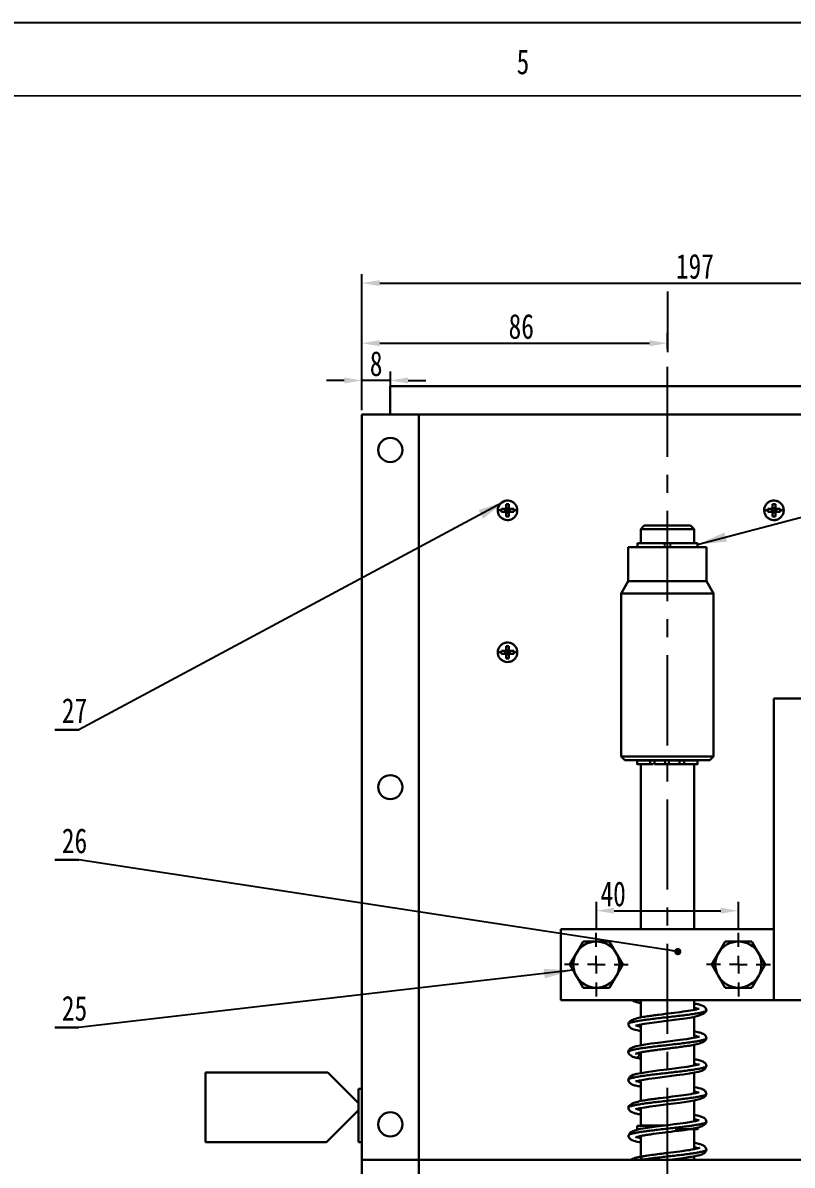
# Model space of a CAD drawing. Header units: millimetres. Extents: x 0 to 1189, y 0 to 841.
# Drawn here: x 599 to 707.3, y 680.1 to 841 of the extents above; entities that cross this region are included whole.
import ezdxf

# ---------------------------------------------------------------- set-up
doc = ezdxf.new("R2010")
doc.units = ezdxf.units.MM
doc.header["$PDSIZE"] = -1
doc.linetypes.add('CENTERX2', pattern=[20.32, 12.7, -2.54, 2.54, -2.54])
doc.layers.get('0').update_dxf_attribs({"lineweight": 30})
doc.layers.add('10', color=7, linetype='Continuous', lineweight=25)
doc.layers.add('5', color=7, linetype='Continuous')
doc.layers.add('9', color=7, linetype='Continuous')
doc.styles.add('SLDTEXTSTYLE0', font='hyswlongfangsong.ttf')
doc.styles.get("Standard").update_dxf_attribs({"font": 'hyswlongfangsong.ttf'})
doc.dimstyles.new('ISO-25', dxfattribs={"dimtxt": 2.5, "dimasz": 2.5, "dimexe": 1.25, "dimexo": 0.625, "dimtad": 1, "dimtxsty": 'Standard', "dimcen": 2.5, "dimadec": 0, "dimazin": 0, "dimtfac": 1, "dimtmove": 0, "dimatfit": 3, "dimfxl": 1, "dimarcsym": 0})
doc.dimstyles.new('SLDDIMSTYLE3', dxfattribs={"dimtxt": 0.18, "dimasz": 4.08, "dimexe": 0, "dimexo": 0.0625, "dimgap": 0, "dimtad": 0, "dimtih": 1, "dimtoh": 1, "dimdec": 0, "dimrnd": 1e-09, "dimzin": 0, "dimdsep": 46, "dimtxsty": 'Standard', "dimsah": 1, "dimcen": 0.09, "dimadec": 0, "dimazin": 0, "dimtfac": 4.08, "dimtdec": 0, "dimtofl": 0, "dimtmove": 0, "dimatfit": 3, "dimfxl": 1, "dimfrac": 2, "dimtolj": 1, "dimtzin": 0, "dimarcsym": 0})
doc.dimstyles.new('SLDDIMSTYLE4', dxfattribs={"dimtxt": 0.18, "dimasz": 1.016, "dimexe": 0, "dimexo": 0.0625, "dimgap": 0, "dimtad": 0, "dimtih": 1, "dimtoh": 1, "dimdec": 0, "dimrnd": 1e-09, "dimzin": 0, "dimdsep": 46, "dimtxsty": 'Standard', "dimblk1": 'DOT', "dimblk2": 'DOT', "dimsah": 1, "dimcen": 0.09, "dimadec": 0, "dimazin": 0, "dimtfac": 1.016, "dimtdec": 0, "dimtofl": 0, "dimtmove": 0, "dimatfit": 3, "dimldrblk": 'DOT', "dimfxl": 1, "dimfrac": 2, "dimtolj": 1, "dimtzin": 0, "dimarcsym": 0})

# ---------------------------------------------------------------- blocks, each defined once
blk = doc.blocks.new('_D_10')
at = {"layer": '10', "color": 0, "lineweight": -2}
for p, q in [((689.72, 803.17), (689.72, 794.62)), ((646.72, 786.45), (646.72, 797.12)), ((649.22, 795.87), (687.22, 795.87))]:
    blk.add_line(p, q, dxfattribs=at)
at = {"layer": '10', "color": 0}
for points in [[(649.22, 796.28), (649.22, 795.45), (646.72, 795.87)], [(687.22, 796.28), (687.22, 795.45), (689.72, 795.87)]]:
    blk.add_solid(points, dxfattribs=at)
at = {"layer": 'Defpoints', "color": 0}
for p in [(689.72, 803.8), (689.72, 795.87), (646.72, 785.83)]:
    blk.add_point(p, dxfattribs=at)
at = {"layer": '10', "color": 0, "insert": (669.15, 799.99), "char_height": 3.5, "attachment_point": 2}
blk.add_mtext('86', dxfattribs=at)
blk = doc.blocks.new('_D_11')
at = {"layer": '10', "color": 0, "lineweight": -2}
for p, q in [((646.72, 786.45), (646.72, 805.59)), ((745.22, 786.45), (745.22, 805.59)), ((649.22, 804.34), (742.72, 804.34))]:
    blk.add_line(p, q, dxfattribs=at)
at = {"layer": '10', "color": 0}
for points in [[(649.22, 804.76), (649.22, 803.92), (646.72, 804.34)], [(742.72, 804.76), (742.72, 803.92), (745.22, 804.34)]]:
    blk.add_solid(points, dxfattribs=at)
at = {"layer": 'Defpoints', "color": 0}
for p in [(745.22, 804.34), (646.72, 785.83), (745.22, 785.83)]:
    blk.add_point(p, dxfattribs=at)
at = {"layer": '10', "color": 0, "insert": (693.59, 808.46), "char_height": 3.5, "attachment_point": 2}
blk.add_mtext('197', dxfattribs=at)
blk = doc.blocks.new('_D_12')
at = {"layer": '10', "color": 0, "lineweight": -2}
for p, q in [((646.72, 786.45), (646.72, 791.87)), ((650.72, 788.45), (650.72, 791.87)), ((644.22, 790.62), (641.72, 790.62)), ((650.72, 790.62), (646.72, 790.62)), ((653.22, 790.62), (655.72, 790.62))]:
    blk.add_line(p, q, dxfattribs=at)
at = {"layer": '10', "color": 0}
for points in [[(644.22, 791.04), (644.22, 790.21), (646.72, 790.62)], [(653.22, 791.04), (653.22, 790.21), (650.72, 790.62)]]:
    blk.add_solid(points, dxfattribs=at)
at = {"layer": 'Defpoints', "color": 0}
for p in [(646.72, 790.62), (650.72, 787.83), (646.72, 785.83)]:
    blk.add_point(p, dxfattribs=at)
at = {"layer": '10', "color": 0, "insert": (648.72, 794.75), "char_height": 3.5, "attachment_point": 2}
blk.add_mtext('8', dxfattribs=at)
blk = doc.blocks.new('_D_18')
at = {"layer": '10', "color": 0, "lineweight": -2}
for p, q in [((679.72, 713.45), (679.72, 717.17)), ((699.72, 713.45), (699.72, 717.17)), ((682.22, 715.92), (697.22, 715.92))]:
    blk.add_line(p, q, dxfattribs=at)
at = {"layer": '10', "color": 0}
for points in [[(682.22, 716.34), (682.22, 715.51), (679.72, 715.92)], [(697.22, 716.34), (697.22, 715.51), (699.72, 715.92)]]:
    blk.add_solid(points, dxfattribs=at)
at = {"layer": 'Defpoints', "color": 0}
for p in [(699.72, 715.92), (679.72, 712.83), (699.72, 712.83)]:
    blk.add_point(p, dxfattribs=at)
at = {"layer": '10', "color": 0, "insert": (682.08, 720.05), "char_height": 3.5, "attachment_point": 2}
blk.add_mtext('40', dxfattribs=at)
blk = doc.blocks.new('SW_NOTE_18')
at = {"layer": '10', "color": 0}
for p, q in [((-3.4, 0), (0, 0)), ((0, 0), (-3.4, 0)), ((-3.4, 0), (0, 0)), ((0, 0), (-3.4, 0)), ((-3.4, 0), (0, 0)), ((0, 0), (-3.4, 0))]:
    blk.add_line(p, q, dxfattribs=at)
at = {"layer": '10', "color": 0, "insert": (-0.61, 4.44), "char_height": 3.5, "attachment_point": 2, "style": 'SLDTEXTSTYLE0'}
blk.add_mtext('27', dxfattribs=at)
blk = doc.blocks.new('SW_NOTE_25')
at = {"layer": '10', "color": 0}
for p, q in [((-3.4, 0), (0, 0)), ((0, 0), (-3.4, 0)), ((-3.4, 0), (0, 0)), ((0, 0), (-3.4, 0)), ((-3.4, 0), (0, 0)), ((0, 0), (-3.4, 0))]:
    blk.add_line(p, q, dxfattribs=at)
at = {"layer": '10', "color": 0, "insert": (-0.61, 4.44), "char_height": 3.5, "attachment_point": 2, "style": 'SLDTEXTSTYLE0'}
blk.add_mtext('25', dxfattribs=at)
blk = doc.blocks.new('SW_NOTE_26')
at = {"layer": '10', "color": 0}
for p, q in [((-3.4, 0), (0, 0)), ((0, 0), (-3.4, 0)), ((-3.4, 0), (0, 0)), ((0, 0), (-3.4, 0)), ((-3.4, 0), (0, 0)), ((0, 0), (-3.4, 0))]:
    blk.add_line(p, q, dxfattribs=at)
at = {"layer": '10', "color": 0, "insert": (-0.61, 4.44), "char_height": 3.5, "attachment_point": 2, "style": 'SLDTEXTSTYLE0'}
blk.add_mtext('26', dxfattribs=at)
blk = doc.blocks.new('_DOT')
at = {"color": 0, "linetype": 'ByBlock', "lineweight": -2}
blk.add_line((-0.5, 0), (-1, 0), dxfattribs=at)
at = {"color": 0, "linetype": 'ByBlock', "const_width": 0.5}
blk.add_lwpolyline([(-0.25, 0, 1), (0.25, 0, 1)], format="xyb", close=True, dxfattribs=at)
blk = doc.blocks.new('SW_CENTERMARKSYMBOL_7')
at = {"layer": '10', "color": 0}
for p, q in [((0, 2.5), (0, 4.5)), ((-2.5, 0), (-4.5, 0)), ((0, 0), (-1.25, 0)), ((0, 0), (0, 1.25)), ((0, 0), (0, -1.25)), ((0, 0), (1.25, 0)), ((2.5, 0), (4.5, 0)), ((0, -2.5), (0, -4.5))]:
    blk.add_line(p, q, dxfattribs=at)
blk = doc.blocks.new('SW_CENTERMARKSYMBOL_8')
at = {"layer": '10', "color": 0}
for p, q in [((0, 2.5), (0, 4.5)), ((-2.5, 0), (-4.5, 0)), ((0, 0), (-1.25, 0)), ((0, 0), (0, 1.25)), ((0, 0), (0, -1.25)), ((0, 0), (1.25, 0)), ((2.5, 0), (4.5, 0)), ((0, -2.5), (0, -4.5))]:
    blk.add_line(p, q, dxfattribs=at)

msp = doc.modelspace()

# ---------------------------------------------------------------- linework, layer by layer
at = {"color": 7, "linetype": 'Continuous'}
for p, q in [((741.2154, 789.8278), (650.7154, 789.8278)), ((650.7154, 789.8278), (650.7154, 785.8278)), ((654.7154, 785.8278), (646.7154, 785.8278)), ((646.7154, 785.8278), (646.7154, 680.8278)), ((650.7154, 785.8278), (741.2154, 785.8278)), ((654.7154, 680.8278), (654.7154, 785.8278)), ((666.3404, 772.3278), (666.3495, 772.5278)), ((666.3495, 772.5278), (667.0154, 772.5278)), ((666.8983, 772.5278), (666.8983, 772.1278)), ((667.0154, 773.1937), (667.4154, 773.1937)), ((667.4154, 772.6449), (667.0154, 772.6449)), ((667.4154, 772.5278), (668.0813, 772.5278)), ((667.5325, 772.5278), (667.5325, 772.1278)), ((668.0813, 772.5278), (668.0904, 772.3278)), ((703.8404, 772.3278), (703.8495, 772.5278)), ((703.8495, 772.5278), (704.5154, 772.5278)), ((704.3983, 772.5278), (704.3983, 772.1278)), ((704.5154, 773.1937), (704.9154, 773.1937)), ((704.9154, 772.6449), (704.5154, 772.6449)), ((704.9154, 772.5278), (705.5813, 772.5278)), ((705.0325, 772.5278), (705.0325, 772.1278)), ((705.5813, 772.5278), (705.5904, 772.3278)), ((665.8404, 772.3278), (666.3404, 772.3278)), ((666.3495, 772.1278), (666.3404, 772.3278)), ((666.3495, 772.1278), (667.0154, 772.1278)), ((667.0154, 772.0108), (667.4154, 772.0108)), ((667.4154, 771.462), (667.0154, 771.462)), ((667.201, 772.3135), (667.201, 772.3422)), ((667.2297, 772.3422), (667.201, 772.3422)), ((667.2297, 772.3135), (667.201, 772.3135)), ((667.2297, 772.3135), (667.2297, 772.3422)), ((667.4154, 772.1278), (668.0813, 772.1278)), ((668.0904, 772.3278), (668.0813, 772.1278)), ((668.0904, 772.3278), (668.5904, 772.3278)), ((703.3404, 772.3278), (703.8404, 772.3278)), ((703.8495, 772.1278), (703.8404, 772.3278)), ((703.8495, 772.1278), (704.5154, 772.1278)), ((704.5154, 772.0108), (704.9154, 772.0108)), ((704.9154, 771.462), (704.5154, 771.462)), ((704.701, 772.3135), (704.701, 772.3422)), ((704.7297, 772.3422), (704.701, 772.3422)), ((704.7297, 772.3135), (704.701, 772.3135)), ((704.7297, 772.3135), (704.7297, 772.3422)), ((704.9154, 772.1278), (705.5813, 772.1278)), ((705.5904, 772.3278), (705.5813, 772.1278)), ((705.5904, 772.3278), (706.0904, 772.3278)), ((686.4655, 770.1778), (685.9654, 769.6777)), ((685.9654, 769.6777), (685.9654, 767.6778)), ((693.4654, 769.6777), (685.9654, 769.6777)), ((692.9653, 770.1778), (686.4655, 770.1778)), ((693.4654, 769.6777), (692.9653, 770.1778)), ((693.4654, 767.6778), (693.4654, 769.6777)), ((685.4893, 767.6778), (685.4893, 767.1278)), ((685.4893, 767.6778), (687.1695, 767.6778)), ((687.1695, 767.6778), (687.762, 767.6778)), ((687.7632, 767.6778), (687.762, 767.6778)), ((687.763, 767.6778), (689.2462, 767.6778)), ((689.2462, 767.6778), (689.2993, 767.6778)), ((689.7456, 767.6778), (689.2993, 767.6778)), ((689.7456, 767.6778), (691.2596, 767.6778)), ((691.2582, 767.6778), (691.2594, 767.6778)), ((691.2596, 767.6778), (691.9662, 767.6778)), ((691.9662, 767.6778), (693.9726, 767.6778)), ((693.9726, 767.1278), (693.9726, 767.6778)), ((684.2154, 767.1278), (684.2154, 762.3599)), ((689.7154, 767.1278), (684.2154, 767.1278)), ((695.2154, 767.1278), (689.7154, 767.1278)), ((695.2154, 762.3599), (695.2154, 767.1278)), ((684.2154, 762.3599), (683.2154, 760.6278)), ((695.2154, 762.3599), (684.2154, 762.3599)), ((696.2154, 760.6278), (695.2154, 762.3599)), ((683.2154, 760.6278), (683.2154, 737.6278)), ((696.2154, 760.6278), (683.2154, 760.6278)), ((696.2154, 737.6278), (696.2154, 760.6278)), ((667.0154, 753.1937), (667.4154, 753.1937)), ((665.8404, 752.3278), (666.3404, 752.3278)), ((666.3404, 752.3278), (666.3495, 752.5278)), ((666.3495, 752.1278), (666.3404, 752.3278)), ((666.3495, 752.5278), (667.0154, 752.5278)), ((666.3495, 752.1278), (667.0154, 752.1278)), ((666.8983, 752.5278), (666.8983, 752.1278)), ((667.4154, 752.6449), (667.0154, 752.6449)), ((667.0154, 752.0108), (667.4154, 752.0108)), ((667.201, 752.3135), (667.201, 752.3422)), ((667.2297, 752.3422), (667.201, 752.3422)), ((667.2297, 752.3135), (667.201, 752.3135)), ((667.2297, 752.3135), (667.2297, 752.3422)), ((667.4154, 752.5278), (668.0813, 752.5278)), ((667.4154, 752.1278), (668.0813, 752.1278)), ((667.5325, 752.5278), (667.5325, 752.1278)), ((668.0813, 752.5278), (668.0904, 752.3278)), ((668.0904, 752.3278), (668.0813, 752.1278)), ((668.0904, 752.3278), (668.5904, 752.3278)), ((667.4154, 751.462), (667.0154, 751.462)), ((704.7154, 745.8278), (727.2154, 745.8278)), ((704.7154, 713.3278), (704.7154, 745.8278)), ((683.2154, 737.6278), (683.7154, 737.1278)), ((683.2154, 737.6278), (689.7154, 737.6278)), ((683.7154, 737.1278), (689.7154, 737.1278)), ((685.4782, 737.0778), (685.4782, 736.5229)), ((685.4782, 737.0778), (687.2721, 737.0778)), ((686.2154, 737.1278), (686.2154, 737.0778)), ((687.2721, 736.5778), (687.2721, 737.0778)), ((687.2721, 737.0778), (687.9065, 737.0778)), ((687.9063, 737.0778), (687.9063, 736.5778)), ((687.9065, 737.0778), (689.4021, 737.0778)), ((687.9067, 737.0778), (687.9067, 736.5778)), ((689.4021, 737.0778), (689.4021, 736.5778)), ((689.4021, 737.0778), (689.4174, 737.0778)), ((689.4174, 736.5778), (689.4174, 737.0778)), ((689.7154, 737.6278), (696.2154, 737.6278)), ((689.7154, 737.1278), (695.7154, 737.1278)), ((689.902, 737.0778), (689.902, 736.5778)), ((689.902, 737.0778), (691.4066, 737.0778)), ((691.406, 736.5778), (691.406, 737.0778)), ((691.4066, 737.0778), (692.0735, 737.0778)), ((692.0735, 737.0778), (692.0735, 736.5778)), ((692.0735, 737.0778), (693.9615, 737.0778)), ((693.2154, 737.0778), (693.2154, 737.1278)), ((693.9615, 736.5229), (693.9615, 737.0778)), ((695.7154, 737.1278), (696.2154, 737.6278)), ((685.9654, 736.5778), (685.9654, 713.3278)), ((687.9063, 736.5778), (687.9067, 736.5778)), ((687.9065, 736.5778), (689.4021, 736.5778)), ((689.4021, 736.5778), (689.4151, 736.5778)), ((689.902, 736.5778), (689.4174, 736.5778)), ((689.902, 736.5778), (691.4066, 736.5778)), ((691.4064, 736.5778), (691.406, 736.5778)), ((693.4654, 713.3278), (693.4654, 736.5778)), ((674.7154, 703.3278), (674.7154, 713.3278)), ((704.7154, 713.3278), (674.7154, 713.3278)), ((704.7154, 703.3278), (704.7154, 713.3278)), ((676.9008, 709.9528), (677.839, 711.5778)), ((677.839, 711.5778), (679.7154, 711.5778)), ((679.7154, 711.5778), (681.5918, 711.5778)), ((681.5918, 711.5778), (682.53, 709.9528)), ((696.9008, 709.9528), (697.839, 711.5778)), ((697.839, 711.5778), (699.7154, 711.5778)), ((699.7154, 711.5778), (701.5918, 711.5778)), ((701.5918, 711.5778), (702.53, 709.9528)), ((675.9626, 708.3278), (676.9008, 709.9528)), ((682.53, 709.9528), (683.4682, 708.3278)), ((695.9626, 708.3278), (696.9008, 709.9528)), ((702.53, 709.9528), (703.4682, 708.3278)), ((676.9008, 706.7028), (675.9626, 708.3278)), ((683.4682, 708.3278), (682.53, 706.7028)), ((696.9008, 706.7028), (695.9626, 708.3278)), ((703.4682, 708.3278), (702.53, 706.7028)), ((677.839, 705.0778), (676.9008, 706.7028)), ((682.53, 706.7028), (681.5918, 705.0778)), ((697.839, 705.0778), (696.9008, 706.7028)), ((702.53, 706.7028), (701.5918, 705.0778)), ((679.7154, 705.0778), (677.839, 705.0778)), ((681.5918, 705.0778), (679.7154, 705.0778)), ((699.7154, 705.0778), (697.839, 705.0778)), ((701.5918, 705.0778), (699.7154, 705.0778)), ((704.7154, 703.3278), (674.7154, 703.3278)), ((685.9654, 703.3278), (685.9654, 700.8829)), ((693.4654, 701.9568), (693.4654, 703.3278)), ((727.2154, 703.3278), (704.7154, 703.3278)), ((693.4654, 698.0327), (693.4654, 700.9709)), ((684.2425, 699.9351), (684.2404, 699.9501)), ((685.9654, 699.8861), (685.9654, 696.968)), ((693.4654, 694.1076), (693.4654, 697.0314)), ((685.9654, 695.9621), (685.9654, 693.0425)), ((624.7154, 693.1278), (624.7154, 683.3278)), ((641.9154, 693.1278), (624.7154, 693.1278)), ((646.2154, 688.8278), (641.9154, 693.1278)), ((685.9654, 692.0352), (685.9654, 689.1003)), ((693.4654, 690.1817), (693.4654, 693.0994)), ((646.7154, 690.8278), (646.2154, 690.8278)), ((646.2154, 683.3278), (646.2154, 690.8278)), ((693.4654, 686.2576), (693.4654, 689.1785)), ((641.7154, 683.3278), (646.2154, 687.8278)), ((685.9654, 688.1116), (685.9654, 685.6778)), ((685.4737, 685.6278), (685.4737, 685.0729)), ((685.4737, 685.6278), (688.9849, 685.6278)), ((685.9654, 685.6778), (689.3789, 685.6778)), ((686.2154, 685.6778), (686.2154, 685.6278)), ((685.9654, 684.1854), (685.9654, 681.2598)), ((693.4654, 682.3327), (693.4654, 685.1278)), ((693.9571, 685.0729), (693.9571, 685.3753)), ((624.7154, 683.3278), (641.7154, 683.3278)), ((646.2154, 683.3278), (646.7154, 683.3278)), ((654.7154, 680.8278), (646.7154, 680.8278)), ((646.7154, 658.3278), (646.7154, 680.8278)), ((654.7154, 676.8278), (654.7154, 680.8278)), ((737.2154, 680.8278), (654.7154, 680.8278)), ((693.4654, 680.8278), (693.4654, 681.3265))]:
    msp.add_line(p, q, dxfattribs=at)
at = {"color": 8, "linetype": 'Continuous'}
for p, q in [((685.4542, 695.8474), (685.7707, 695.7028)), ((685.7708, 695.7028), (685.9654, 695.6575)), ((685.4202, 691.9131), (685.9654, 691.7359)), ((693.4654, 690.492), (693.9985, 690.2997))]:
    msp.add_line(p, q, dxfattribs=at)
at = {"color": 7, "linetype": 'Continuous', "flags": 128}
for points in [[(685.2461, 699.7712), (685.3575, 699.7591), (685.7694, 699.8496), (686.4357, 699.9737), (687.1796, 700.0895), (687.925, 700.1938), (688.6239, 700.2858), (689.2602, 700.3667), (690.6728, 700.5441), (691.4451, 700.6439), (692.246, 700.7538), (693.1437, 700.8974), (694.0732, 701.1097), (694.8675, 701.4418), (695.1233, 701.6623), (695.2148, 701.9155), (695.2148, 701.9155)], [(694.2177, 698.1854), (694.0954, 698.1767), (693.707, 698.0796), (693.1342, 697.9684), (692.3855, 697.8484), (691.4812, 697.721), (690.4816, 697.5909), (689.4449, 697.4606), (688.4142, 697.3301), (687.4345, 697.1995), (686.5785, 697.0735), (685.8801, 696.9534), (685.3348, 696.8379), (684.886, 696.7088), (684.4432, 696.4649), (684.2789, 696.2624), (684.2159, 696.001), (684.2159, 696.001)], [(694.2205, 694.2625), (694.1015, 694.2537), (693.7429, 694.1627), (693.2137, 694.0576), (692.5126, 693.9425), (691.6514, 693.819), (690.6886, 693.6922), (689.6821, 693.5653), (688.6717, 693.4381), (687.699, 693.3109), (686.8136, 693.1848), (686.0496, 693.0594), (685.4221, 692.9332), (684.9065, 692.7909), (684.4442, 692.5411), (684.2172, 692.081), (684.2172, 692.081)], [(685.2079, 691.8823), (685.3534, 691.8968), (685.7688, 691.9977), (686.3602, 692.1106), (687.1139, 692.2303), (688.0084, 692.3553), (688.9884, 692.4822), (690.0009, 692.6092), (691.0049, 692.7365), (691.9607, 692.8639), (692.8094, 692.9881), (693.5198, 693.1086), (694.0834, 693.2268), (694.5451, 693.3596), (694.9857, 693.6038), (695.215, 694.0628), (695.215, 694.0628)], [(685.2295, 687.9837), (685.4058, 687.991), (685.8747, 688.0951), (686.5262, 688.2136), (687.2803, 688.3297), (688.0984, 688.4424), (689.7788, 688.6564), (691.4531, 688.87), (692.9759, 689.0899), (693.6965, 689.2203), (694.3977, 689.4071), (694.9673, 689.7048), (695.2119, 690.1413), (695.2119, 690.1413)], [(694.2044, 686.3921), (694.0959, 686.3958), (693.6741, 686.297), (693.0449, 686.1782), (692.3049, 686.0613), (691.497, 685.9477), (690.6604, 685.8384), (689.8128, 685.7317), (688.134, 685.519), (686.6265, 685.3054), (685.8725, 685.173), (685.1135, 684.9794), (684.4881, 684.6726), (684.221, 684.229), (684.221, 684.229)]]:
    msp.add_lwpolyline(points, dxfattribs=at)
at = {"color": 7, "linetype": 'Continuous'}
for centre in [(650.7154, 780.8278), (650.7154, 733.3278), (650.7154, 685.8278)]:
    msp.add_circle(centre, 1.7, dxfattribs=at)
for centre, start, end in [((679.7154, 708.3278), 90, 150), ((679.7154, 708.3278), 30, 90), ((699.7154, 708.3278), 90, 150), ((699.7154, 708.3278), 30, 90), ((679.7154, 708.3278), 150, 210), ((679.7154, 708.3278), 330, 30), ((699.7154, 708.3278), 150, 210), ((699.7154, 708.3278), 330, 30), ((679.7154, 708.3278), 210, 270), ((679.7154, 708.3278), 270, 330), ((699.7154, 708.3278), 210, 270), ((699.7154, 708.3278), 270, 330)]:
    msp.add_arc(centre, 3.25, start, end, dxfattribs=at)
for points, knots in [([(668.5904, 772.3278), (668.5752, 772.4824), (668.5448, 772.7917), (668.3078, 773.2032), (667.9587, 773.5161), (667.5229, 773.695), (667.0532, 773.7197), (666.6016, 773.5876), (666.2189, 773.3133), (665.95, 772.9283), (665.8485, 772.5782), (665.842, 772.376), (665.8404, 772.3278)], [0, 0, 0, 0, 0.10737268, 0.21474531, 0.32211781, 0.42949029, 0.53686261, 0.64423548, 0.75160726, 0.85898031, 0.96635184, 1, 1, 1, 1]), ([(667.201, 772.3422), (667.1601, 772.3797), (667.0906, 772.4433), (667.0263, 772.5032), (666.9999, 772.5278)], [0, 0, 0, 0, 0.58967144, 1, 1, 1, 1]), ([(667.0154, 772.5278), (667.0154, 772.6796), (667.0154, 772.921), (667.0154, 773.1198), (667.0154, 773.1937)], [0, 0, 0, 0, 0.62863701, 1, 1, 1, 1]), ([(667.201, 772.3422), (667.1635, 772.3831), (667.0999, 772.4526), (667.04, 772.5169), (667.0154, 772.5433)], [0, 0, 0, 0, 0.58966687, 1, 1, 1, 1]), ([(667.2297, 772.3422), (667.2672, 772.3831), (667.3309, 772.4526), (667.3908, 772.5169), (667.4154, 772.5433)], [0, 0, 0, 0, 0.58966435, 1, 1, 1, 1]), ([(667.4309, 772.5278), (667.4045, 772.5032), (667.3402, 772.4433), (667.2707, 772.3797), (667.2297, 772.3422)], [0, 0, 0, 0, 0.41032187, 1, 1, 1, 1]), ([(667.4154, 772.5278), (667.4154, 772.6796), (667.4154, 772.921), (667.4154, 773.1198), (667.4154, 773.1937)], [0, 0, 0, 0, 0.62863701, 1, 1, 1, 1]), ([(706.0904, 772.3278), (706.0752, 772.4824), (706.0448, 772.7917), (705.8078, 773.2032), (705.4587, 773.5161), (705.0229, 773.695), (704.5532, 773.7197), (704.1016, 773.5876), (703.7189, 773.3133), (703.45, 772.9283), (703.3485, 772.5782), (703.342, 772.376), (703.3404, 772.3278)], [0, 0, 0, 0, 0.10737278, 0.21474566, 0.32211787, 0.42948998, 0.53686234, 0.64423524, 0.7516074, 0.85898024, 0.96635181, 1, 1, 1, 1]), ([(704.701, 772.3422), (704.6601, 772.3797), (704.5906, 772.4433), (704.5263, 772.5032), (704.4999, 772.5278)], [0, 0, 0, 0, 0.589673427, 1, 1, 1, 1]), ([(704.5154, 772.5278), (704.5154, 772.6796), (704.5154, 772.921), (704.5154, 773.1198), (704.5154, 773.1937)], [0, 0, 0, 0, 0.62863701, 1, 1, 1, 1]), ([(704.701, 772.3422), (704.6635, 772.3831), (704.5999, 772.4526), (704.54, 772.5169), (704.5154, 772.5433)], [0, 0, 0, 0, 0.5896687, 1, 1, 1, 1]), ([(704.7297, 772.3422), (704.7672, 772.3831), (704.8309, 772.4526), (704.8908, 772.5169), (704.9154, 772.5433)], [0, 0, 0, 0, 0.58965999, 1, 1, 1, 1]), ([(704.9309, 772.5278), (704.9045, 772.5032), (704.8402, 772.4433), (704.7707, 772.3797), (704.7297, 772.3422)], [0, 0, 0, 0, 0.410326573, 1, 1, 1, 1]), ([(704.9154, 772.5278), (704.9154, 772.6796), (704.9154, 772.921), (704.9154, 773.1198), (704.9154, 773.1937)], [0, 0, 0, 0, 0.62863701, 1, 1, 1, 1]), ([(665.8404, 772.3278), (665.8556, 772.1732), (665.886, 771.864), (666.123, 771.4524), (666.4721, 771.1396), (666.9079, 770.9607), (667.3776, 770.9359), (667.8292, 771.0681), (668.2119, 771.3423), (668.4808, 771.7274), (668.5823, 772.0775), (668.5888, 772.2796), (668.5904, 772.3278)], [0, 0, 0, 0, 0.10737258, 0.21474532, 0.32211772, 0.4294897, 0.53686236, 0.64423422, 0.75160726, 0.85897879, 0.9663519, 1, 1, 1, 1]), ([(667.201, 772.3135), (667.1601, 772.276), (667.0906, 772.2124), (667.0263, 772.1524), (666.9999, 772.1278)], [0, 0, 0, 0, 0.58965872, 1, 1, 1, 1]), ([(667.0154, 772.1124), (667.04, 772.1387), (667.0999, 772.203), (667.1635, 772.2725), (667.201, 772.3135)], [0, 0, 0, 0, 0.41034545, 1, 1, 1, 1]), ([(667.0154, 771.462), (667.0154, 771.591), (667.0154, 771.7964), (667.0154, 772.0381), (667.0154, 772.1278)], [0, 0, 0, 0, 0.62863239, 1, 1, 1, 1]), ([(667.4154, 772.1124), (667.3908, 772.1387), (667.3309, 772.203), (667.2672, 772.2725), (667.2297, 772.3135)], [0, 0, 0, 0, 0.41034362, 1, 1, 1, 1]), ([(667.4309, 772.1278), (667.4044, 772.1525), (667.34, 772.2124), (667.2706, 772.276), (667.2297, 772.3135)], [0, 0, 0, 0, 0.41190488, 1, 1, 1, 1]), ([(667.4154, 771.462), (667.4154, 771.591), (667.4154, 771.7964), (667.4154, 772.0381), (667.4154, 772.1278)], [0, 0, 0, 0, 0.62863239, 1, 1, 1, 1]), ([(703.3404, 772.3278), (703.3556, 772.1732), (703.386, 771.864), (703.623, 771.4524), (703.9721, 771.1396), (704.4079, 770.9607), (704.8776, 770.9359), (705.3292, 771.0681), (705.7119, 771.3423), (705.9808, 771.7274), (706.0822, 772.0775), (706.0888, 772.2796), (706.0904, 772.3278)], [0, 0, 0, 0, 0.1073727, 0.2147455, 0.32211762, 0.42948965, 0.53686193, 0.64423426, 0.75160735, 0.85897868, 0.96635183, 1, 1, 1, 1]), ([(704.701, 772.3135), (704.6601, 772.276), (704.5906, 772.2124), (704.5263, 772.1524), (704.4999, 772.1278)], [0, 0, 0, 0, 0.58965601, 1, 1, 1, 1]), ([(704.5154, 772.1124), (704.54, 772.1387), (704.5999, 772.203), (704.6635, 772.2725), (704.701, 772.3135)], [0, 0, 0, 0, 0.41034797, 1, 1, 1, 1]), ([(704.5154, 771.462), (704.5154, 771.591), (704.5154, 771.7964), (704.5154, 772.0381), (704.5154, 772.1278)], [0, 0, 0, 0, 0.62863239, 1, 1, 1, 1]), ([(704.9154, 772.1124), (704.8908, 772.1387), (704.8309, 772.203), (704.7672, 772.2725), (704.7297, 772.3135)], [0, 0, 0, 0, 0.41033926, 1, 1, 1, 1]), ([(704.9309, 772.1278), (704.9044, 772.1525), (704.84, 772.2124), (704.7706, 772.276), (704.7297, 772.3135)], [0, 0, 0, 0, 0.41190488, 1, 1, 1, 1]), ([(704.9154, 771.462), (704.9154, 771.591), (704.9154, 771.7964), (704.9154, 772.0381), (704.9154, 772.1278)], [0, 0, 0, 0, 0.62863239, 1, 1, 1, 1]), ([(668.5904, 752.3278), (668.5752, 752.4824), (668.5448, 752.7917), (668.3078, 753.2032), (667.9587, 753.5161), (667.5229, 753.695), (667.0532, 753.7197), (666.6016, 753.5876), (666.2189, 753.3133), (665.95, 752.9283), (665.8485, 752.5782), (665.842, 752.376), (665.8404, 752.3278)], [0, 0, 0, 0, 0.10737191, 0.21474464, 0.32211724, 0.42948981, 0.53686222, 0.6442347, 0.75160707, 0.85898022, 0.96635268, 1, 1, 1, 1]), ([(667.0154, 752.5278), (667.0154, 752.6796), (667.0154, 752.921), (667.0154, 753.1198), (667.0154, 753.1937)], [0, 0, 0, 0, 0.62863256, 1, 1, 1, 1]), ([(667.4154, 752.5278), (667.4154, 752.6796), (667.4154, 752.921), (667.4154, 753.1198), (667.4154, 753.1937)], [0, 0, 0, 0, 0.62863256, 1, 1, 1, 1]), ([(665.8404, 752.3278), (665.8556, 752.1732), (665.886, 751.864), (666.123, 751.4524), (666.4721, 751.1396), (666.9079, 750.9607), (667.3776, 750.9359), (667.8292, 751.0681), (668.2119, 751.3423), (668.4808, 751.7274), (668.5823, 752.0775), (668.5888, 752.2796), (668.5904, 752.3278)], [0, 0, 0, 0, 0.10737256, 0.21474529, 0.32211767, 0.42948963, 0.53686231, 0.64423441, 0.75160743, 0.85897965, 0.9663519, 1, 1, 1, 1]), ([(667.201, 752.3422), (667.1601, 752.3797), (667.0906, 752.4433), (667.0263, 752.5032), (666.9999, 752.5278)], [0, 0, 0, 0, 0.58965402, 1, 1, 1, 1]), ([(667.201, 752.3135), (667.1601, 752.276), (667.0906, 752.2124), (667.0263, 752.1524), (666.9999, 752.1278)], [0, 0, 0, 0, 0.58965872, 1, 1, 1, 1]), ([(667.201, 752.3422), (667.1635, 752.3831), (667.0999, 752.4526), (667.04, 752.5169), (667.0154, 752.5433)], [0, 0, 0, 0, 0.58966289, 1, 1, 1, 1]), ([(667.0154, 752.1124), (667.04, 752.1387), (667.0999, 752.203), (667.1635, 752.2725), (667.201, 752.3135)], [0, 0, 0, 0, 0.41035088, 1, 1, 1, 1]), ([(667.0154, 751.462), (667.0154, 751.5911), (667.0154, 751.7964), (667.0154, 752.0381), (667.0154, 752.1278)], [0, 0, 0, 0, 0.62863075, 1, 1, 1, 1]), ([(667.2297, 752.3422), (667.2672, 752.3831), (667.3309, 752.4526), (667.3908, 752.5169), (667.4154, 752.5433)], [0, 0, 0, 0, 0.58966036, 1, 1, 1, 1]), ([(667.4309, 752.5278), (667.4045, 752.5032), (667.3402, 752.4433), (667.2707, 752.3797), (667.2297, 752.3422)], [0, 0, 0, 0, 0.41033928, 1, 1, 1, 1]), ([(667.4154, 752.1124), (667.3908, 752.1387), (667.3309, 752.203), (667.2672, 752.2725), (667.2297, 752.3135)], [0, 0, 0, 0, 0.41033964, 1, 1, 1, 1]), ([(667.4309, 752.1278), (667.4044, 752.1525), (667.34, 752.2124), (667.2706, 752.276), (667.2297, 752.3135)], [0, 0, 0, 0, 0.41190488, 1, 1, 1, 1]), ([(667.4154, 751.462), (667.4154, 751.5911), (667.4154, 751.7964), (667.4154, 752.0381), (667.4154, 752.1278)], [0, 0, 0, 0, 0.62863075, 1, 1, 1, 1]), ([(685.4803, 736.5778), (685.4796, 736.5778), (685.4091, 736.5778), (685.6614, 736.5778), (686.2361, 736.5778), (686.9268, 736.5778), (687.2721, 736.5778)], [0, 0, 0, 0, 0.00330326, 0.33553325, 0.66776781, 1, 1, 1, 1]), ([(687.7313, 736.5778), (687.6715, 736.5778), (687.55, 736.5778), (687.3657, 736.5778), (687.2721, 736.5778)], [0, 0, 0, 0, 0.49239765, 1, 1, 1, 1]), ([(692.0735, 736.5778), (691.979, 736.5778), (691.7899, 736.5778), (691.5832, 736.5778), (691.4418, 736.5778), (691.4183, 736.5778), (691.4066, 736.5778)], [0, 0, 0, 0, 0.25000194, 0.50000148, 0.75000351, 1, 1, 1, 1]), ([(692.0735, 736.5778), (692.4263, 736.5778), (693.1317, 736.5778), (693.7448, 736.5778), (694.0182, 736.5778), (693.9493, 736.5778), (693.9434, 736.5778)], [0, 0, 0, 0, 0.32318157, 0.64636743, 0.96954707, 1, 1, 1, 1]), ([(684.764, 703.3343), (684.7823, 703.3156), (684.9413, 703.1542), (685.3984, 703.0304), (685.8338, 702.9473), (685.9654, 702.9221)], [0, 0, 0, 0, 0.083454738, 0.722837731, 1, 1, 1, 1]), ([(694.2072, 702.0968), (694.194, 702.1063), (694.1633, 702.1284), (693.8326, 702.0246), (693.1419, 701.8887), (691.9677, 701.706), (690.2702, 701.4875), (688.7944, 701.3053), (687.6859, 701.1604), (686.8717, 701.0463), (686.0241, 700.9098), (685.1614, 700.7122), (684.574, 700.4534), (684.2615, 700.1765), (684.2322, 700.0136), (684.2171, 699.9295)], [0, 0, 0, 0, 0.04581909, 0.10625229, 0.16584156, 0.28478589, 0.40303544, 0.52070516, 0.57961713, 0.63890551, 0.70739221, 0.78950242, 0.88690123, 0.94160318, 1, 1, 1, 1]), ([(695.213, 701.8939), (695.1666, 702.0547), (695.0778, 702.3631), (694.5744, 702.5998), (694.0927, 702.7337), (693.6709, 702.8136), (693.4654, 702.8525)], [0, 0, 0, 0, 0.278576847, 0.533919447, 0.772858409, 1, 1, 1, 1]), ([(684.2224, 699.9506), (684.2585, 699.8034), (684.3282, 699.5197), (684.9048, 699.2055), (685.3708, 699.0889), (685.901, 699.0026), (685.9654, 698.9921)], [0, 0, 0, 0, 0.25767856, 0.49645353, 0.93887978, 1, 1, 1, 1]), ([(695.2143, 697.9656), (695.1631, 698.1321), (695.0649, 698.451), (694.472, 698.7087), (693.9621, 698.8385), (693.5863, 698.906), (693.4654, 698.9277)], [0, 0, 0, 0, 0.31627943, 0.60595778, 0.87320889, 1, 1, 1, 1]), ([(685.2093, 695.8132), (685.219, 695.8034), (685.2414, 695.7805), (685.5284, 695.874), (685.9848, 695.969), (686.5655, 696.073), (687.2835, 696.1821), (688.1133, 696.2955), (689.0139, 696.4109), (689.9441, 696.5268), (690.8676, 696.6428), (691.7546, 696.7593), (692.6046, 696.8794), (693.4683, 697.0193), (694.3265, 697.2172), (694.8801, 697.4751), (695.1643, 697.7477), (695.1928, 697.9079), (695.2076, 697.9904)], [0, 0, 0, 0, 0.04169682, 0.09722458, 0.15222901, 0.2094426, 0.26886167, 0.33063742, 0.39356783, 0.4562961, 0.51873978, 0.58109053, 0.64396847, 0.71460053, 0.79649347, 0.89126528, 0.9440226, 1, 1, 1, 1]), ([(684.2169, 696.0169), (684.2368, 695.9294), (684.2765, 695.7552), (684.5486, 695.5148), (684.853, 695.3375), (685.1067, 695.2669), (685.1843, 695.2453)], [0, 0, 0, 0, 0.29545444, 0.58810355, 0.87403311, 1, 1, 1, 1]), ([(685.2562, 695.2226), (685.356, 695.1931), (685.532, 695.141), (685.8345, 695.0895), (685.9654, 695.0673)], [0, 0, 0, 0, 0.56718154, 1, 1, 1, 1]), ([(695.2148, 694.0407), (695.1832, 694.1748), (695.1223, 694.4335), (694.5928, 694.7584), (694.0841, 694.8967), (693.5606, 694.9847), (693.4654, 695.0007)], [0, 0, 0, 0, 0.252265, 0.48653319, 0.90655974, 1, 1, 1, 1]), ([(684.2172, 692.1032), (684.2621, 691.9473), (684.3497, 691.6433), (684.8492, 691.3961), (685.3552, 691.2539), (685.7767, 691.1744), (685.9654, 691.1388)], [0, 0, 0, 0, 0.27749526, 0.54121928, 0.79461227, 1, 1, 1, 1]), ([(695.2119, 690.119), (695.1744, 690.266), (695.1002, 690.5561), (694.4875, 690.875), (694.0249, 690.9912), (693.4811, 691.0772), (693.4654, 691.0797)], [0, 0, 0, 0, 0.253261627, 0.50018447, 0.985564212, 1, 1, 1, 1]), ([(694.2083, 690.3228), (694.1945, 690.3319), (694.1634, 690.3523), (693.8389, 690.2515), (693.1715, 690.1197), (692.0534, 689.9432), (690.415, 689.7303), (688.9771, 689.5533), (687.8825, 689.4118), (687.063, 689.2992), (686.1843, 689.1623), (685.2561, 688.9609), (684.6089, 688.695), (684.27, 688.4095), (684.2373, 688.2418), (684.2204, 688.1549)], [0, 0, 0, 0, 0.04682103, 0.10536375, 0.16266218, 0.2777148, 0.39281379, 0.50761526, 0.5649802, 0.62282182, 0.6916957, 0.77656545, 0.87902597, 0.93727287, 1, 1, 1, 1]), ([(684.2204, 688.1772), (684.2707, 688.0094), (684.3641, 687.6984), (684.8575, 687.4652), (685.3238, 687.3407), (685.6916, 687.259), (685.9389, 687.2171), (685.9654, 687.2126)], [0, 0, 0, 0, 0.29111529, 0.53968175, 0.75545111, 0.97382909, 1, 1, 1, 1]), ([(695.2096, 686.1913), (695.1592, 686.3604), (695.0636, 686.6808), (694.5324, 686.9169), (694.0499, 687.0435), (693.6457, 687.12), (693.4654, 687.1541)], [0, 0, 0, 0, 0.2960069, 0.56104598, 0.8042437, 1, 1, 1, 1]), ([(685.2249, 684.0489), (685.2426, 684.0407), (685.2828, 684.0223), (685.6723, 684.1359), (686.252, 684.2441), (686.9437, 684.3568), (687.9596, 684.5021), (689.3803, 684.6828), (690.8169, 684.8601), (691.8883, 685.0022), (692.6654, 685.1136), (693.4783, 685.2469), (694.3146, 685.4406), (694.8744, 685.697), (695.157, 685.9604), (695.1859, 686.1106), (695.1999, 686.1833)], [0, 0, 0, 0, 0.0513122, 0.11616383, 0.18018567, 0.24277591, 0.30368332, 0.42070625, 0.53652536, 0.59429223, 0.65255538, 0.71999701, 0.8006623, 0.89597977, 0.94966006, 1, 1, 1, 1]), ([(684.221, 684.2512), (684.2575, 684.1049), (684.3281, 683.8217), (684.8947, 683.5084), (685.3626, 683.3905), (685.8971, 683.3031), (685.9654, 683.2919)], [0, 0, 0, 0, 0.25392972, 0.49136847, 0.93495974, 1, 1, 1, 1]), ([(685.4842, 685.1278), (685.4836, 685.1278), (685.4829, 685.1278), (685.6848, 685.1278), (685.6953, 685.1278)], [0, 0, 0, 0, 0.947729638, 1, 1, 1, 1]), ([(690.8038, 685.1278), (690.8828, 685.1278), (691.4055, 685.1278), (692.2709, 685.1278), (693.2257, 685.1278), (693.8457, 685.1278), (693.9136, 685.1278), (693.9466, 685.1278)], [0, 0, 0, 0, 0.0431598, 0.28552405, 0.52788675, 0.77025097, 1, 1, 1, 1]), ([(694.225, 682.4764), (694.2265, 682.4864), (694.2332, 682.5328), (694.1502, 682.4857), (693.8825, 682.4201), (693.3749, 682.3063), (692.544, 682.1683), (691.3538, 682), (690.0705, 681.8388), (688.8242, 681.6837), (687.7621, 681.5455), (686.8712, 681.4235), (686.4378, 681.3472), (686.2936, 681.3218)], [0, 0, 0, 0, 0.01555273, 0.07283179, 0.1234166, 0.22538175, 0.33586072, 0.45787658, 0.6177456, 0.71427404, 0.82176224, 0.94068675, 1, 1, 1, 1]), ([(695.2107, 682.2665), (695.1558, 682.4362), (695.0518, 682.7572), (694.4458, 683.0192), (693.932, 683.1459), (693.571, 683.2095), (693.4654, 683.2282)], [0, 0, 0, 0, 0.3310873, 0.62603896, 0.89064518, 1, 1, 1, 1]), ([(686.2902, 681.3169), (686.0599, 681.2781), (685.4634, 681.1777), (684.9037, 681.0425), (684.6728, 680.8761), (684.6058, 680.8278)], [0, 0, 0, 0, 0.30851929, 0.79926523, 1, 1, 1, 1]), ([(689.948, 680.8278), (689.9525, 680.8284), (690.5061, 680.8978), (691.4897, 681.0211), (692.7087, 681.1926), (693.6152, 681.3466), (694.2966, 681.4935), (694.803, 681.6626), (695.1477, 681.9523), (695.1889, 682.1727), (695.2107, 682.2887)], [0, 0, 0, 0, 0.00172949, 0.20886882, 0.36882078, 0.51767632, 0.65835835, 0.81052613, 0.90023896, 1, 1, 1, 1])]:
    msp.add_open_spline(points, degree=3, knots=knots, dxfattribs=at)
at = {"color": 8, "linetype": 'Continuous'}
for points, knots in [([(684.2404, 699.9501), (684.2356, 699.964), (684.2174, 700.0176), (684.3987, 700.1112), (684.772, 700.2302), (685.3326, 700.3492), (686.0451, 700.4684), (686.8978, 700.5877), (687.8534, 700.7068), (688.8742, 700.8258), (689.9251, 700.9449), (690.9688, 701.0643), (691.9652, 701.1834), (692.8817, 701.3024), (693.6876, 701.4214), (694.3454, 701.5408), (694.8347, 701.66), (695.1183, 701.779), (695.2428, 701.859), (695.2117, 701.8995), (695.2112, 701.9002)], [0, 0, 0, 0, 0.02140237, 0.08241221, 0.1435509, 0.20472868, 0.26579736, 0.32679586, 0.3879147, 0.44909809, 0.51018929, 0.57118375, 0.6322813, 0.69346508, 0.75457821, 0.81557434, 0.87664762, 0.93782743, 0.99896117, 1, 1, 1, 1]), ([(693.4654, 702.25), (693.641, 702.2122), (693.9164, 702.1528), (693.9674, 702.0932), (693.9858, 702.0716)], [0, 0, 0, 0, 0.637509, 1, 1, 1, 1]), ([(685.411, 699.765), (685.4137, 699.7612), (685.455, 699.7031), (685.7188, 699.6449), (685.9654, 699.5906)], [0, 0, 0, 0, 0.06531592, 1, 1, 1, 1]), ([(684.2396, 696.0162), (684.2333, 696.0309), (684.2099, 696.0853), (684.3848, 696.1795), (684.746, 696.2985), (685.295, 696.4175), (685.9995, 696.5368), (686.8471, 696.6561), (687.7972, 696.7751), (688.8146, 696.8941), (689.8648, 697.0133), (690.9096, 697.1327), (691.91, 697.2517), (692.833, 697.3707), (693.6466, 697.4898), (694.3107, 697.6092), (694.8102, 697.7283), (695.1087, 697.8473), (695.2408, 697.9302), (695.2089, 697.9734), (695.2063, 697.9768)], [0, 0, 0, 0, 0.02243803, 0.08313773, 0.14397381, 0.20480623, 0.26550996, 0.32620236, 0.38702417, 0.44786763, 0.50859275, 0.56927248, 0.63007719, 0.69092669, 0.7516711, 0.81233878, 0.87312308, 0.93397705, 0.99474477, 1, 1, 1, 1]), ([(693.4654, 698.3389), (693.49, 698.3339), (693.8017, 698.2706), (693.8973, 698.2074), (693.9853, 698.1492)], [0, 0, 0, 0, 0.07887922, 1, 1, 1, 1]), ([(685.7708, 695.7028), (685.7645, 695.6424), (685.7532, 695.534), (685.678, 695.3868), (685.5868, 695.2876), (685.4833, 695.2304), (685.388, 695.2051), (685.2837, 695.2017), (685.2156, 695.2238), (685.1814, 695.2349)], [0, 0, 0, 0, 0.18897083, 0.33935539, 0.52500761, 0.63145138, 0.74759256, 0.87333947, 1, 1, 1, 1]), ([(685.7249, 695.9102), (685.7325, 695.8945), (685.7632, 695.8313), (685.7675, 695.758), (685.7708, 695.7028)], [0, 0, 0, 0, 0.24721606, 1, 1, 1, 1]), ([(684.225, 692.0896), (684.2223, 692.0932), (684.1899, 692.1354), (684.3083, 692.2166), (684.5967, 692.3328), (685.0772, 692.4489), (685.7079, 692.565), (686.4805, 692.6814), (687.3687, 692.7977), (688.3358, 692.9137), (689.3491, 693.0298), (690.376, 693.1462), (691.3787, 693.2625), (692.3243, 693.3786), (693.1828, 693.4947), (693.9223, 693.611), (694.5112, 693.7274), (694.9296, 693.8435), (695.1759, 693.9503), (695.1908, 694.0186), (695.1972, 694.0481)], [0, 0, 0, 0, 0.00544844, 0.06470459, 0.12403259, 0.18344565, 0.24281113, 0.30207171, 0.36138552, 0.42079435, 0.48017182, 0.53944011, 0.59873997, 0.65814276, 0.71753097, 0.77680984, 0.83609709, 0.89549168, 0.95488957, 1, 1, 1, 1]), ([(693.4654, 694.4027), (693.5879, 694.3767), (693.8729, 694.3161), (693.9364, 694.2555), (693.9726, 694.221)], [0, 0, 0, 0, 0.43000022, 1, 1, 1, 1]), ([(684.2305, 688.1634), (684.2384, 688.1974), (684.2553, 688.27), (684.5139, 688.3816), (684.952, 688.4978), (685.5551, 688.6139), (686.2964, 688.73), (687.1577, 688.8464), (688.1107, 688.9627), (689.1175, 689.0788), (690.1443, 689.1949), (691.1572, 689.3112), (692.1177, 689.4276), (692.9958, 689.5436), (693.7646, 689.6597), (694.3937, 689.7761), (694.8593, 689.8924), (695.1261, 690.0085), (695.2407, 690.0871), (695.21, 690.1271), (695.2091, 690.1283)], [0, 0, 0, 0, 0.05186379, 0.11092548, 0.17005176, 0.22926741, 0.28844002, 0.34750672, 0.40661957, 0.46582996, 0.52501454, 0.58408987, 0.64318865, 0.70239251, 0.76158771, 0.82067342, 0.8797597, 0.93895482, 0.99815855, 1, 1, 1, 1]), ([(685.45, 688.0008), (685.5045, 687.9542), (685.5785, 687.8908), (685.8846, 687.8275), (685.9654, 687.8107)], [0, 0, 0, 0, 0.73608901, 1, 1, 1, 1]), ([(684.2414, 684.2359), (684.2401, 684.2619), (684.2369, 684.3267), (684.443, 684.4302), (684.8326, 684.5466), (685.4044, 684.6629), (686.1194, 684.779), (686.9555, 684.8951), (687.8879, 685.0115), (688.886, 685.1277), (689.9115, 685.2438), (690.9306, 685.3599), (691.9086, 685.4763), (692.8071, 685.5926), (693.5999, 685.7087), (694.2616, 685.8248), (694.7723, 685.9411), (695.0858, 686.0574), (695.2238, 686.1457), (695.1968, 686.1954), (695.1909, 686.2063)], [0, 0, 0, 0, 0.03978602, 0.09878362, 0.15767919, 0.21663435, 0.27568048, 0.33469042, 0.39359296, 0.45253385, 0.51157487, 0.57059612, 0.62950768, 0.68843543, 0.74746904, 0.80649965, 0.86542342, 0.92433855, 0.98336265, 1, 1, 1, 1]), ([(693.4654, 686.5502), (693.6602, 686.5083), (693.9363, 686.449), (693.9816, 686.3896), (693.9949, 686.3721)], [0, 0, 0, 0, 0.70568302, 1, 1, 1, 1]), ([(685.4284, 684.0685), (685.4376, 684.0559), (685.4802, 683.9973), (685.7521, 683.9387), (685.9654, 683.8927)], [0, 0, 0, 0, 0.2157773, 1, 1, 1, 1]), ([(693.4654, 682.6343), (693.5305, 682.621), (693.8376, 682.5579), (693.9162, 682.4948), (693.9781, 682.4451)], [0, 0, 0, 0, 0.21193433, 1, 1, 1, 1]), ([(685.9661, 680.8278), (686.2286, 680.8666), (686.7534, 680.944), (687.6733, 681.0601), (688.6556, 681.1765), (689.6784, 681.2928), (690.7013, 681.4089), (691.6915, 681.525), (692.6146, 681.6413), (693.4328, 681.7576), (694.1228, 681.8737), (694.6676, 681.9898), (695.0348, 682.1061), (695.2111, 682.2042), (695.1933, 682.2633), (695.1872, 682.2837)], [0, 0, 0, 0, 0.07990876, 0.15974141, 0.23943337, 0.31919274, 0.39910547, 0.47900267, 0.5587503, 0.63850547, 0.71840664, 0.79831353, 0.87807785, 0.95781909, 1, 1, 1, 1]), ([(686.2894, 681.3205), (686.2513, 681.3145), (686.1853, 681.3041), (686.1039, 681.2335), (686.0321, 681.1312), (685.9779, 680.9916), (685.9696, 680.8766), (685.9661, 680.8278)], [0, 0, 0, 0, 0.22175836, 0.38364324, 0.54150971, 0.80571519, 1, 1, 1, 1])]:
    msp.add_open_spline(points, degree=3, knots=knots, dxfattribs=at)
at = {"layer": '10', "linetype": 'CENTERX2'}
msp.add_line((689.7154, 515.6985), (689.7154, 797.3467), dxfattribs=at)
at = {"layer": '10'}
for p, q in [((689.2993, 767.6778), (689.2993, 767.1278)), ((690.1315, 767.6778), (690.1315, 767.1278))]:
    msp.add_line(p, q, dxfattribs=at)
at = {"layer": '5', "color": 7}
msp.add_line((1178.4503, 831.0499), (24.4505, 830.2687), dxfattribs=at)
at = {"layer": '9', "color": 7}
msp.add_line((1189, 841), (0, 841), dxfattribs=at)

# ---------------------------------------------------------------- block references
at = {"layer": '10'}
for name, p in [('SW_NOTE_18', (606.8761, 741.4261)), ('SW_NOTE_26', (606.8761, 723.09)), ('SW_CENTERMARKSYMBOL_8', (679.7154, 708.3278)), ('SW_CENTERMARKSYMBOL_7', (699.7154, 708.3278)), ('SW_NOTE_25', (606.8761, 699.4907))]:
    msp.add_blockref(name, p, dxfattribs=at)

# ---------------------------------------------------------------- texts
at = {"layer": '9', "color": 7, "insert": (669.3873, 837.2617), "char_height": 3.5, "attachment_point": 2, "style": 'SLDTEXTSTYLE0'}
msp.add_mtext('5', dxfattribs=at)

# ---------------------------------------------------------------- dimensions: what is measured, and where the dimension line sits
at = {"layer": '10'}
for base, p1, p2, text, picture, middle in [((745.2154, 804.3396), (646.7154, 785.8278), (745.2154, 785.8278), '197', '_D_11', (693.5865, 804.3396)), ((689.7154, 795.8654), (646.7154, 785.8278), (689.7154, 803.7991), '86', '_D_10', (669.1531, 795.8654)), ((646.7154, 790.6238), (650.7154, 787.8278), (646.7154, 785.8278), '8', '_D_12', (648.7154, 790.6238)), ((699.7154, 715.9239), (679.7154, 712.8278), (699.7154, 712.8278), '40', '_D_18', (682.0775, 715.9239))]:
    dim = msp.add_linear_dim(base=base, p1=p1, p2=p2, text=text, dimstyle='ISO-25', override={"dimtxt": 3.5}, dxfattribs=at)
    dim.commit()
    dim.dimension.update_dxf_attribs({"geometry": picture, "text_midpoint": middle, "dimtype": 160})

# ---------------------------------------------------------------- leaders
for points, dimstyle in [([(693.9726, 767.5256), (799.236, 795.0764)], 'SLDDIMSTYLE3'), ([(667.0562, 773.6936), (606.8761, 741.4261)], 'SLDDIMSTYLE3'), ([(691.1882, 710.1645), (606.8761, 723.09)], 'SLDDIMSTYLE4'), ([(676.4263, 707.5247), (606.8761, 699.4907)], 'SLDDIMSTYLE3')]:
    msp.add_leader(points, dimstyle=dimstyle, dxfattribs=at)

doc.saveas('drawing.dxf')
